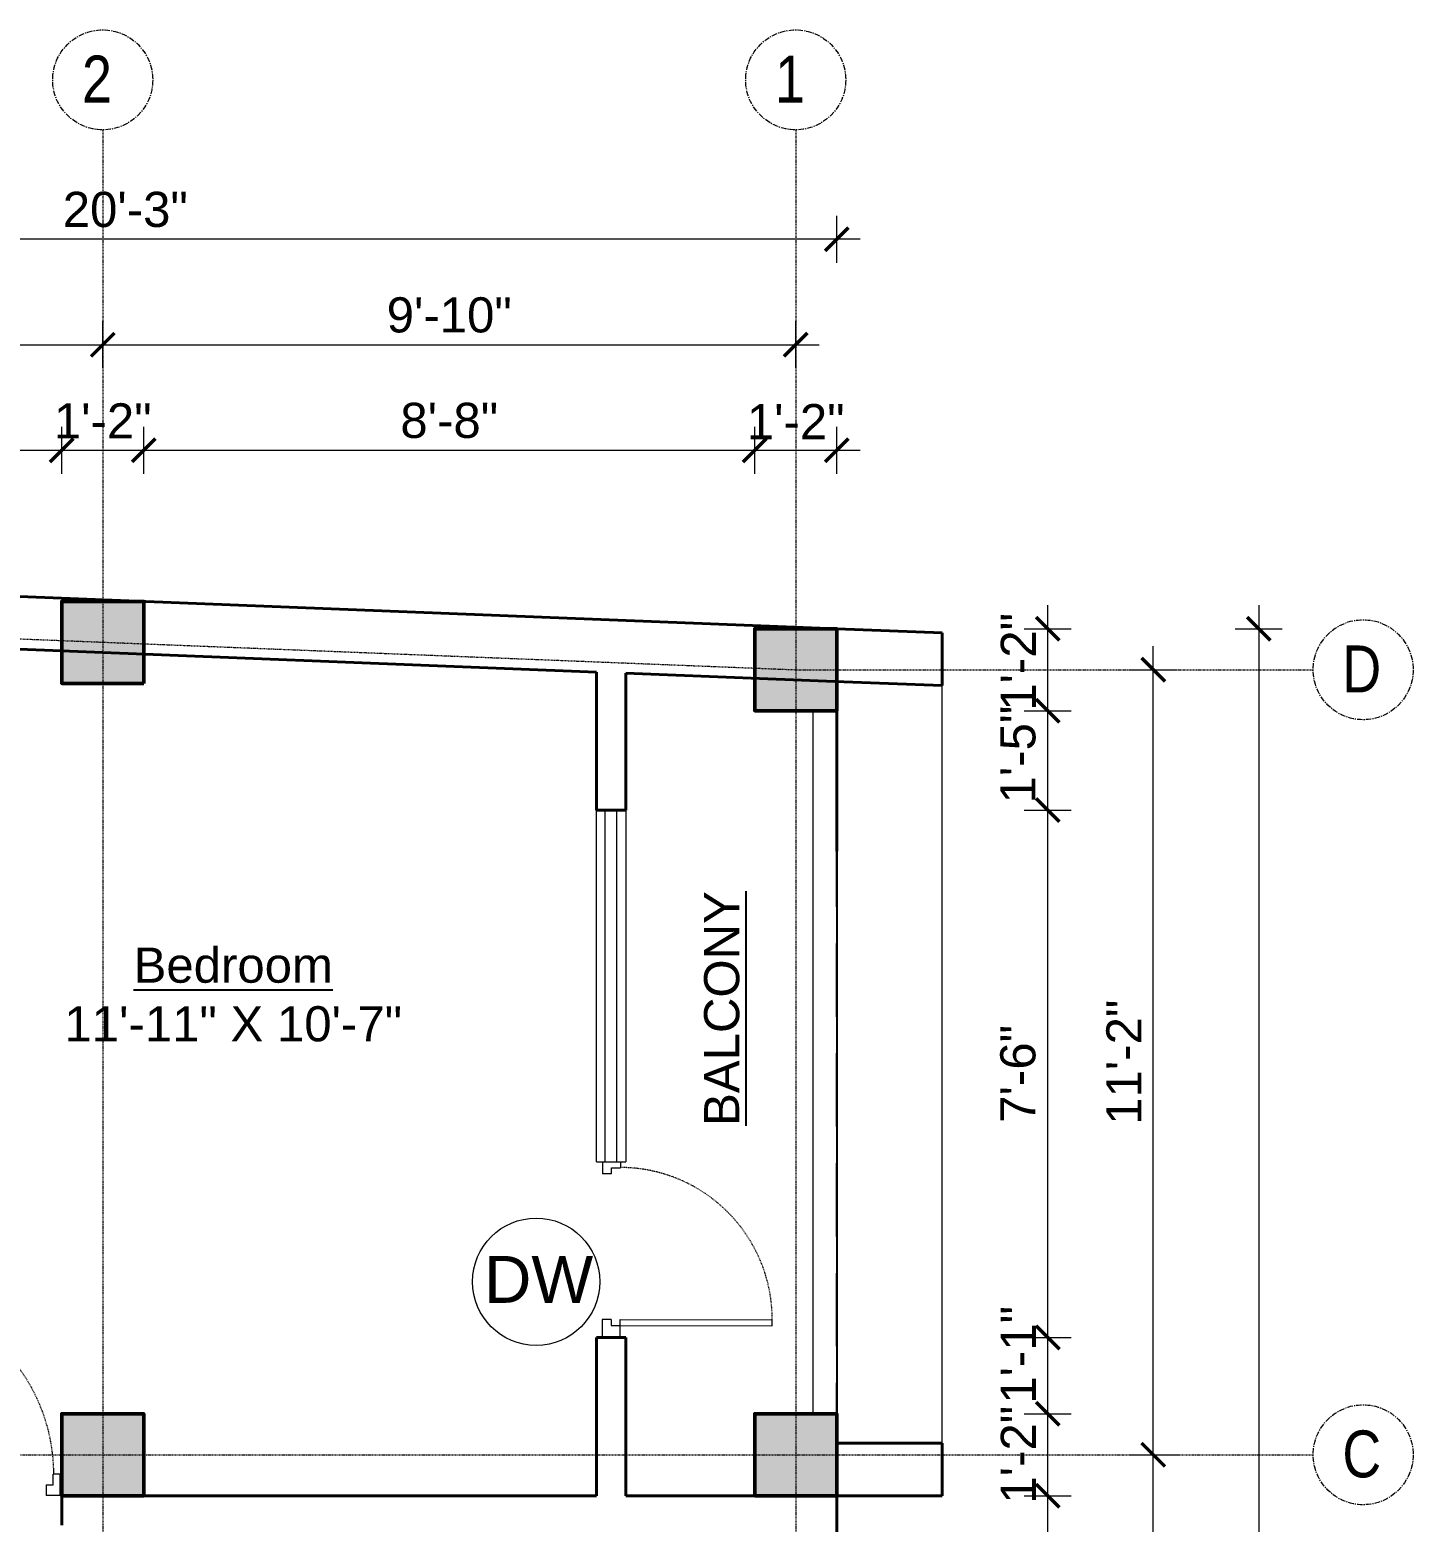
# Model space of a CAD drawing. Header units: inches. Extents: x 135267 to 147066, y -21506 to -19082.
# Drawn here: x 144658.7 to 144894.7, y -19546.9 to -19292.3 of the extents above; entities that cross this region are included whole.
import ezdxf

# ---------------------------------------------------------------- set-up
doc = ezdxf.new("R2010")
doc.units = ezdxf.units.IN
doc.header["$LTSCALE"] = 0.5
doc.header["$MEASUREMENT"] = 0
doc.header["$PDMODE"] = 66
doc.linetypes.add('CENTER', pattern=[2, 1.25, -0.25, 0.25, -0.25])
doc.linetypes.add('HIDDEN', pattern=[0.375, 0.25, -0.125])
for name, color, linetype, lineweight in [('Annotate-Lite.w', 177, 'Continuous', 9), ('Annotations-Bold.w', 177, 'Continuous', 13), ('C-COLUMN', 1, 'Continuous', 50), ('DIM', 4, 'Continuous', 5), ('DIM 1-100', 4, 'Continuous', 13), ('Door-Window.w', 4, 'Continuous', 15), ('PARAPET', 50, 'Continuous', 13), ('TEXT', 220, 'Continuous', 9), ('Toilet', 7, 'Continuous', 25), ('wall', 1, 'Continuous', 40)]:
    doc.layers.add(name, color=color, linetype=linetype, lineweight=lineweight)
doc.styles.add('ARAIL', font='ARIALN.TTF')
doc.styles.add('arial.', font='arial.ttf')
doc.styles.add('gaurav', font='arial.ttf')
doc.styles.get("Standard").update_dxf_attribs({"font": 'arial.ttf'})
doc.dimstyles.new('1 by 96', dxfattribs={"dimtxt": 6, "dimasz": 4, "dimexe": 4, "dimexo": 4, "dimgap": 2, "dimtad": 1, "dimdec": 0, "dimzin": 0, "dimdsep": 46, "dimlunit": 4, "dimtxsty": 'Standard', "dimblk": 'ARCHTICK', "dimcen": 0, "dimdle": 4, "dimadec": 0, "dimazin": 0, "dimtfac": 1, "dimtdec": 0, "dimtix": 1, "dimtofl": 0, "dimtmove": 1, "dimatfit": 3, "dimldrblk": 'ARCHTICK', "dimfxl": 4, "dimfxlon": 1, "dimtolj": 1, "dimtzin": 0, "dimlwd": -1, "dimlwe": -1, "dimarcsym": 0})

# ---------------------------------------------------------------- blocks, each defined once
blk = doc.blocks.new('3-0')
at = {"ltscale": 3}
for p, q in [((11063.05, 10097.68), (11065.97, 10099.9)), ((11065.97, 10099.9), (11066.71, 10098.92)), ((11063.05, 10097.68), (11064.53, 10095.73)), ((11065.99, 10096.84), (11064.53, 10095.73)), ((11065.25, 10097.81), (11066.71, 10098.92)), ((11065.99, 10096.84), (11065.25, 10097.81)), ((11085.5, 10074.13), (11110.32, 10092.96)), ((11086.24, 10073.15), (11111.05, 10091.97)), ((11111.05, 10091.97), (11110.32, 10092.96)), ((11086.24, 10073.15), (11085.5, 10074.13)), ((11084.04, 10073.02), (11082.57, 10071.91)), ((11082.57, 10071.91), (11084.79, 10068.98)), ((11084.04, 10073.02), (11084.78, 10072.04)), ((11084.78, 10072.04), (11086.24, 10073.15)), ((11084.79, 10068.98), (11087.72, 10071.2)), ((11087.72, 10071.2), (11086.24, 10073.15))]:
    blk.add_line(p, q, dxfattribs=at)
at = {"layer": 'Door-Window.w', "color": 9, "linetype": 'HIDDEN', "lineweight": 18}
blk.add_arc((11085.5, 10074.13), 31.16, 37.1906, 127.1465, dxfattribs=at)
blk = doc.blocks.new('_ArchTick')
at = {"color": 0, "linetype": 'ByBlock', "const_width": 0.15}
blk.add_lwpolyline([(-0.5, -0.5), (0.5, 0.5)], dxfattribs=at)
blk = doc.blocks.new('*D159')
at = {"layer": 'Defpoints', "color": 0, "transparency": 16777216}
for p in [(144664.15, -19363.99), (144567.56, -19385.33), (144664.15, -19389.77)]:
    blk.add_point(p, dxfattribs=at)
at = {"layer": 'DIM 1-100', "color": 0, "transparency": 16777216}
for p, q in [((144567.56, -19367.99), (144567.56, -19359.99)), ((144664.15, -19367.99), (144664.15, -19359.99)), ((144563.56, -19363.99), (144668.15, -19363.99))]:
    blk.add_line(p, q, dxfattribs=at)
at = {"layer": 'DIM 1-100', "color": 0, "transparency": 16777216, "xscale": 4, "yscale": 4, "zscale": 4, "rotation": 180}
blk.add_blockref('_ArchTick', (144567.56, -19363.99), dxfattribs=at)
at = {"layer": 'DIM 1-100', "color": 0, "transparency": 16777216, "xscale": 4, "yscale": 4, "zscale": 4}
blk.add_blockref('_ArchTick', (144664.15, -19363.99), dxfattribs=at)
at = {"layer": 'DIM 1-100', "color": 0, "transparency": 16777216, "insert": (144615.85, -19358.93), "char_height": 6, "attachment_point": 5}
blk.add_mtext('\\A1;8\'-1"', dxfattribs=at)
blk = doc.blocks.new('*D160')
at = {"layer": 'Defpoints', "color": 0, "transparency": 16777216}
for p in [(144678.15, -19363.99), (144664.15, -19389.77), (144678.15, -19389.77)]:
    blk.add_point(p, dxfattribs=at)
at = {"layer": 'DIM 1-100', "color": 0, "transparency": 16777216}
for p, q in [((144664.15, -19367.99), (144664.15, -19359.99)), ((144678.15, -19367.99), (144678.15, -19359.99)), ((144660.15, -19363.99), (144682.15, -19363.99))]:
    blk.add_line(p, q, dxfattribs=at)
at = {"layer": 'DIM 1-100', "color": 0, "transparency": 16777216, "xscale": 4, "yscale": 4, "zscale": 4, "rotation": 180}
blk.add_blockref('_ArchTick', (144664.15, -19363.99), dxfattribs=at)
at = {"layer": 'DIM 1-100', "color": 0, "transparency": 16777216, "xscale": 4, "yscale": 4, "zscale": 4}
blk.add_blockref('_ArchTick', (144678.15, -19363.99), dxfattribs=at)
at = {"layer": 'DIM 1-100', "color": 0, "transparency": 16777216, "insert": (144671.15, -19358.98), "char_height": 6, "attachment_point": 5}
blk.add_mtext('\\A1;1\'-2"', dxfattribs=at)
blk = doc.blocks.new('*D161')
at = {"layer": 'Defpoints', "color": 0, "transparency": 16777216}
for p in [(144782.38, -19363.99), (144678.15, -19389.77), (144782.38, -19394.44)]:
    blk.add_point(p, dxfattribs=at)
at = {"layer": 'DIM 1-100', "color": 0, "transparency": 16777216}
for p, q in [((144678.15, -19367.99), (144678.15, -19359.99)), ((144782.38, -19367.99), (144782.38, -19359.99)), ((144674.15, -19363.99), (144786.38, -19363.99))]:
    blk.add_line(p, q, dxfattribs=at)
at = {"layer": 'DIM 1-100', "color": 0, "transparency": 16777216, "xscale": 4, "yscale": 4, "zscale": 4, "rotation": 180}
blk.add_blockref('_ArchTick', (144678.15, -19363.99), dxfattribs=at)
at = {"layer": 'DIM 1-100', "color": 0, "transparency": 16777216, "xscale": 4, "yscale": 4, "zscale": 4}
blk.add_blockref('_ArchTick', (144782.38, -19363.99), dxfattribs=at)
at = {"layer": 'DIM 1-100', "color": 0, "transparency": 16777216, "insert": (144730.27, -19358.93), "char_height": 6, "attachment_point": 5}
blk.add_mtext('\\A1;8\'-8"', dxfattribs=at)
blk = doc.blocks.new('*D162')
at = {"layer": 'Defpoints', "color": 0, "transparency": 16777216}
for p in [(144796.38, -19363.99), (144782.38, -19394.44), (144796.38, -19394.44)]:
    blk.add_point(p, dxfattribs=at)
at = {"layer": 'DIM 1-100', "color": 0, "transparency": 16777216}
for p, q in [((144782.38, -19367.99), (144782.38, -19359.99)), ((144796.38, -19367.99), (144796.38, -19359.99)), ((144778.38, -19363.99), (144800.38, -19363.99))]:
    blk.add_line(p, q, dxfattribs=at)
at = {"layer": 'DIM 1-100', "color": 0, "transparency": 16777216, "xscale": 4, "yscale": 4, "zscale": 4, "rotation": 180}
blk.add_blockref('_ArchTick', (144782.38, -19363.99), dxfattribs=at)
at = {"layer": 'DIM 1-100', "color": 0, "transparency": 16777216, "xscale": 4, "yscale": 4, "zscale": 4}
blk.add_blockref('_ArchTick', (144796.38, -19363.99), dxfattribs=at)
at = {"layer": 'DIM 1-100', "color": 0, "transparency": 16777216, "insert": (144789.38, -19359.11), "char_height": 6, "attachment_point": 5}
blk.add_mtext('\\A1;1\'-2"', dxfattribs=at)
blk = doc.blocks.new('*D155')
at = {"layer": 'Defpoints', "color": 0, "transparency": 16777216}
for p in [(144671.15, -19345.99), (144560.56, -19385.33), (144671.15, -19389.5)]:
    blk.add_point(p, dxfattribs=at)
at = {"layer": 'DIM 1-100', "color": 0, "transparency": 16777216}
for p, q in [((144560.56, -19349.99), (144560.56, -19341.99)), ((144671.15, -19349.99), (144671.15, -19341.99)), ((144556.56, -19345.99), (144675.15, -19345.99))]:
    blk.add_line(p, q, dxfattribs=at)
at = {"layer": 'DIM 1-100', "color": 0, "transparency": 16777216, "xscale": 4, "yscale": 4, "zscale": 4, "rotation": 180}
blk.add_blockref('_ArchTick', (144560.56, -19345.99), dxfattribs=at)
at = {"layer": 'DIM 1-100', "color": 0, "transparency": 16777216, "xscale": 4, "yscale": 4, "zscale": 4}
blk.add_blockref('_ArchTick', (144671.15, -19345.99), dxfattribs=at)
at = {"layer": 'DIM 1-100', "color": 0, "transparency": 16777216, "insert": (144615.85, -19340.93), "char_height": 6, "attachment_point": 5}
blk.add_mtext('\\A1;9\'-3"', dxfattribs=at)
blk = doc.blocks.new('*D156')
at = {"layer": 'Defpoints', "color": 0, "transparency": 16777216}
for p in [(144789.38, -19345.99), (144671.15, -19389.5), (144789.38, -19394.16)]:
    blk.add_point(p, dxfattribs=at)
at = {"layer": 'DIM 1-100', "color": 0, "transparency": 16777216}
for p, q in [((144671.15, -19349.99), (144671.15, -19341.99)), ((144789.38, -19349.99), (144789.38, -19341.99)), ((144667.15, -19345.99), (144793.38, -19345.99))]:
    blk.add_line(p, q, dxfattribs=at)
at = {"layer": 'DIM 1-100', "color": 0, "transparency": 16777216, "xscale": 4, "yscale": 4, "zscale": 4, "rotation": 180}
blk.add_blockref('_ArchTick', (144671.15, -19345.99), dxfattribs=at)
at = {"layer": 'DIM 1-100', "color": 0, "transparency": 16777216, "xscale": 4, "yscale": 4, "zscale": 4}
blk.add_blockref('_ArchTick', (144789.38, -19345.99), dxfattribs=at)
at = {"layer": 'DIM 1-100', "color": 0, "transparency": 16777216, "insert": (144730.27, -19340.93), "char_height": 6, "attachment_point": 5}
blk.add_mtext('\\A1;9\'-10"', dxfattribs=at)
blk = doc.blocks.new('*D157')
at = {"layer": 'Defpoints', "color": 0, "transparency": 16777216}
for p in [(144553.62, -19327.99), (144553.62, -19384.86), (144796.38, -19394.44)]:
    blk.add_point(p, dxfattribs=at)
at = {"layer": 'DIM 1-100', "color": 0, "transparency": 16777216}
for p, q in [((144553.62, -19331.99), (144553.62, -19323.99)), ((144796.38, -19331.99), (144796.38, -19323.99)), ((144800.38, -19327.99), (144549.62, -19327.99))]:
    blk.add_line(p, q, dxfattribs=at)
at = {"layer": 'DIM 1-100', "color": 0, "transparency": 16777216, "xscale": 4, "yscale": 4, "zscale": 4, "rotation": 180}
blk.add_blockref('_ArchTick', (144553.62, -19327.99), dxfattribs=at)
at = {"layer": 'DIM 1-100', "color": 0, "transparency": 16777216, "xscale": 4, "yscale": 4, "zscale": 4}
blk.add_blockref('_ArchTick', (144796.38, -19327.99), dxfattribs=at)
at = {"layer": 'DIM 1-100', "color": 0, "transparency": 16777216, "insert": (144675, -19322.93), "char_height": 6, "attachment_point": 5}
blk.add_mtext('\\A1;20\'-3"', dxfattribs=at)
blk = doc.blocks.new('*D193')
at = {"layer": 'Defpoints', "color": 0, "transparency": 16777216}
for p in [(144796.38, -19542.39), (144832.38, -19542.39), (144796.38, -19591.89)]:
    blk.add_point(p, dxfattribs=at)
at = {"layer": 'DIM 1-100', "color": 0, "transparency": 16777216}
for p, q in [((144832.38, -19595.89), (144832.38, -19538.39)), ((144828.38, -19542.39), (144836.38, -19542.39)), ((144828.38, -19591.89), (144836.38, -19591.89))]:
    blk.add_line(p, q, dxfattribs=at)
at = {"layer": 'DIM 1-100', "color": 0, "transparency": 16777216, "xscale": 4, "yscale": 4, "zscale": 4}
for p, rotation in [((144832.38, -19542.39), 90), ((144832.38, -19591.89), 270)]:
    blk.add_blockref('_ArchTick', p, dxfattribs=dict(at, rotation=rotation))
at = {"layer": 'DIM 1-100', "color": 0, "transparency": 16777216, "insert": (144827.37, -19567.14), "char_height": 6, "attachment_point": 5, "rotation": 90}
blk.add_mtext('\\A1;4\'-2"', dxfattribs=at)
blk = doc.blocks.new('*D194')
at = {"layer": 'Defpoints', "color": 0, "transparency": 16777216}
for p in [(144796.38, -19528.39), (144832.38, -19528.39), (144796.38, -19542.39)]:
    blk.add_point(p, dxfattribs=at)
at = {"layer": 'DIM 1-100', "color": 0, "transparency": 16777216}
for p, q in [((144832.38, -19546.39), (144832.38, -19524.39)), ((144828.38, -19528.39), (144836.38, -19528.39)), ((144828.38, -19542.39), (144836.38, -19542.39))]:
    blk.add_line(p, q, dxfattribs=at)
at = {"layer": 'DIM 1-100', "color": 0, "transparency": 16777216, "xscale": 4, "yscale": 4, "zscale": 4}
for p, rotation in [((144832.38, -19528.39), 90), ((144832.38, -19542.39), 270)]:
    blk.add_blockref('_ArchTick', p, dxfattribs=dict(at, rotation=rotation))
at = {"layer": 'DIM 1-100', "color": 0, "transparency": 16777216, "insert": (144827.37, -19535.39), "char_height": 6, "attachment_point": 5, "rotation": 90}
blk.add_mtext('\\A1;1\'-2"', dxfattribs=at)
blk = doc.blocks.new('*D195')
at = {"layer": 'Defpoints', "color": 0, "transparency": 16777216}
for p in [(144760.38, -19515.39), (144832.38, -19515.39), (144796.38, -19528.39)]:
    blk.add_point(p, dxfattribs=at)
at = {"layer": 'DIM 1-100', "color": 0, "transparency": 16777216}
for p, q in [((144832.38, -19532.39), (144832.38, -19511.39)), ((144828.38, -19515.39), (144836.38, -19515.39)), ((144828.38, -19528.39), (144836.38, -19528.39))]:
    blk.add_line(p, q, dxfattribs=at)
at = {"layer": 'DIM 1-100', "color": 0, "transparency": 16777216, "xscale": 4, "yscale": 4, "zscale": 4}
for p, rotation in [((144832.38, -19515.39), 90), ((144832.38, -19528.39), 270)]:
    blk.add_blockref('_ArchTick', p, dxfattribs=dict(at, rotation=rotation))
at = {"layer": 'DIM 1-100', "color": 0, "transparency": 16777216, "insert": (144827.37, -19518.34), "char_height": 6, "attachment_point": 5, "rotation": 90}
blk.add_mtext('\\A1;1\'-1"', dxfattribs=at)
blk = doc.blocks.new('*D196')
at = {"layer": 'Defpoints', "color": 0, "transparency": 16777216}
for p in [(144760.38, -19425.39), (144832.38, -19425.39), (144760.38, -19515.39)]:
    blk.add_point(p, dxfattribs=at)
at = {"layer": 'DIM 1-100', "color": 0, "transparency": 16777216}
for p, q in [((144832.38, -19519.39), (144832.38, -19421.39)), ((144828.38, -19425.39), (144836.38, -19425.39)), ((144828.38, -19515.39), (144836.38, -19515.39))]:
    blk.add_line(p, q, dxfattribs=at)
at = {"layer": 'DIM 1-100', "color": 0, "transparency": 16777216, "xscale": 4, "yscale": 4, "zscale": 4}
for p, rotation in [((144832.38, -19425.39), 90), ((144832.38, -19515.39), 270)]:
    blk.add_blockref('_ArchTick', p, dxfattribs=dict(at, rotation=rotation))
at = {"layer": 'DIM 1-100', "color": 0, "transparency": 16777216, "insert": (144827.32, -19470.39), "char_height": 6, "attachment_point": 5, "rotation": 90}
blk.add_mtext('\\A1;7\'-6"', dxfattribs=at)
blk = doc.blocks.new('*D197')
at = {"layer": 'Defpoints', "color": 0, "transparency": 16777216}
for p in [(144796.38, -19408.44), (144832.38, -19408.44), (144760.38, -19425.39)]:
    blk.add_point(p, dxfattribs=at)
at = {"layer": 'DIM 1-100', "color": 0, "transparency": 16777216}
for p, q in [((144832.38, -19429.39), (144832.38, -19404.44)), ((144828.38, -19408.44), (144836.38, -19408.44)), ((144828.38, -19425.39), (144836.38, -19425.39))]:
    blk.add_line(p, q, dxfattribs=at)
at = {"layer": 'DIM 1-100', "color": 0, "transparency": 16777216, "xscale": 4, "yscale": 4, "zscale": 4}
for p, rotation in [((144832.38, -19408.44), 90), ((144832.38, -19425.39), 270)]:
    blk.add_blockref('_ArchTick', p, dxfattribs=dict(at, rotation=rotation))
at = {"layer": 'DIM 1-100', "color": 0, "transparency": 16777216, "insert": (144827.32, -19415.91), "char_height": 6, "attachment_point": 5, "rotation": 90}
blk.add_mtext('\\A1;1\'-5"', dxfattribs=at)
blk = doc.blocks.new('*D198')
at = {"layer": 'Defpoints', "color": 0, "transparency": 16777216}
for p in [(144796.38, -19394.44), (144832.38, -19394.44), (144796.38, -19408.44)]:
    blk.add_point(p, dxfattribs=at)
at = {"layer": 'DIM 1-100', "color": 0, "transparency": 16777216}
for p, q in [((144832.38, -19412.44), (144832.38, -19390.44)), ((144828.38, -19394.44), (144836.38, -19394.44)), ((144828.38, -19408.44), (144836.38, -19408.44))]:
    blk.add_line(p, q, dxfattribs=at)
at = {"layer": 'DIM 1-100', "color": 0, "transparency": 16777216, "xscale": 4, "yscale": 4, "zscale": 4}
for p, rotation in [((144832.38, -19394.44), 90), ((144832.38, -19408.44), 270)]:
    blk.add_blockref('_ArchTick', p, dxfattribs=dict(at, rotation=rotation))
at = {"layer": 'DIM 1-100', "color": 0, "transparency": 16777216, "insert": (144827.37, -19400.09), "char_height": 6, "attachment_point": 5, "rotation": 90}
blk.add_mtext('\\A1;1\'-2"', dxfattribs=at)
blk = doc.blocks.new('*D201')
at = {"layer": 'Defpoints', "color": 0, "transparency": 16777216}
for p in [(144796.38, -19535.39), (144850.38, -19535.39), (144796.38, -19652.89)]:
    blk.add_point(p, dxfattribs=at)
at = {"layer": 'DIM 1-100', "color": 0, "transparency": 16777216}
for p, q in [((144850.38, -19656.89), (144850.38, -19531.39)), ((144846.38, -19535.39), (144854.38, -19535.39)), ((144846.38, -19652.89), (144854.38, -19652.89))]:
    blk.add_line(p, q, dxfattribs=at)
at = {"layer": 'DIM 1-100', "color": 0, "transparency": 16777216, "xscale": 4, "yscale": 4, "zscale": 4}
for p, rotation in [((144850.38, -19535.39), 90), ((144850.38, -19652.89), 270)]:
    blk.add_blockref('_ArchTick', p, dxfattribs=dict(at, rotation=rotation))
at = {"layer": 'DIM 1-100', "color": 0, "transparency": 16777216, "insert": (144845.32, -19594.14), "char_height": 6, "attachment_point": 5, "rotation": 90}
blk.add_mtext('\\A1;9\'-10"', dxfattribs=at)
blk = doc.blocks.new('*D202')
at = {"layer": 'Defpoints', "color": 0, "transparency": 16777216}
for p in [(144796.38, -19401.44), (144850.38, -19401.44), (144796.38, -19535.39)]:
    blk.add_point(p, dxfattribs=at)
at = {"layer": 'DIM 1-100', "color": 0, "transparency": 16777216}
for p, q in [((144850.38, -19539.39), (144850.38, -19397.44)), ((144846.38, -19401.44), (144854.38, -19401.44)), ((144846.38, -19535.39), (144854.38, -19535.39))]:
    blk.add_line(p, q, dxfattribs=at)
at = {"layer": 'DIM 1-100', "color": 0, "transparency": 16777216, "xscale": 4, "yscale": 4, "zscale": 4}
for p, rotation in [((144850.38, -19401.44), 90), ((144850.38, -19535.39), 270)]:
    blk.add_blockref('_ArchTick', p, dxfattribs=dict(at, rotation=rotation))
at = {"layer": 'DIM 1-100', "color": 0, "transparency": 16777216, "insert": (144845.37, -19468.41), "char_height": 6, "attachment_point": 5, "rotation": 90}
blk.add_mtext('\\A1;11\'-2"', dxfattribs=at)
blk = doc.blocks.new('*D203')
at = {"layer": 'Defpoints', "color": 0, "transparency": 16777216}
for p in [(144796.38, -19394.44), (144796.38, -19786.54), (144868.38, -19786.54)]:
    blk.add_point(p, dxfattribs=at)
at = {"layer": 'DIM 1-100', "color": 0, "transparency": 16777216}
for p, q in [((144868.38, -19390.44), (144868.38, -19790.54)), ((144864.38, -19394.44), (144872.38, -19394.44)), ((144864.38, -19786.54), (144872.38, -19786.54))]:
    blk.add_line(p, q, dxfattribs=at)
at = {"layer": 'DIM 1-100', "color": 0, "transparency": 16777216, "xscale": 4, "yscale": 4, "zscale": 4}
for p, rotation in [((144868.38, -19394.44), 90), ((144868.38, -19786.54), 270)]:
    blk.add_blockref('_ArchTick', p, dxfattribs=dict(at, rotation=rotation))
at = {"layer": 'DIM 1-100', "color": 0, "transparency": 16777216, "insert": (144863.32, -19590.49), "char_height": 6, "attachment_point": 5, "rotation": 90}
blk.add_mtext('\\A1;32\'-8"', dxfattribs=at)

msp = doc.modelspace()

# ---------------------------------------------------------------- hatches: boundary and pattern name
at = {"layer": 'C-COLUMN'}
h = msp.add_hatch(color=256, dxfattribs=at)
h.dxf.hatch_style = 1
h.paths.add_polyline_path([(144664.15, -19389.77), (144664.15, -19403.77), (144678.15, -19403.77), (144678.15, -19389.77)])
h = msp.add_hatch(color=256, dxfattribs=at)
h.dxf.hatch_style = 1
h.paths.add_polyline_path([(144782.38, -19394.44), (144782.38, -19408.44), (144796.38, -19408.44), (144796.38, -19394.44)])
h = msp.add_hatch(color=256, dxfattribs=at)
h.dxf.hatch_style = 1
h.paths.add_polyline_path([(144664.15, -19528.39), (144664.15, -19542.39), (144678.15, -19542.39), (144678.15, -19528.39)])
h = msp.add_hatch(color=256, dxfattribs=at)
h.dxf.hatch_style = 1
h.paths.add_polyline_path([(144782.38, -19528.39), (144782.38, -19542.39), (144796.38, -19542.39), (144796.38, -19528.39)])

# ---------------------------------------------------------------- linework, layer by layer
at = {"layer": 'Annotate-Lite.w', "ltscale": 0.005}
msp.add_circle((144745.1, -19505.87), 10.86, dxfattribs=at)
at = {"layer": 'Annotations-Bold.w', "linetype": 'CENTER', "ltscale": 0.3}
for p, q in [((144671.15, -19309.32), (144671.15, -19869.54)), ((144789.38, -19309.32), (144789.38, -19869.54)), ((144430.9, -19535.39), (144877.65, -19535.39))]:
    msp.add_line(p, q, dxfattribs=at)
msp.add_lwpolyline([(144430.9, -19392.33), (144560.56, -19392.33), (144789.38, -19401.44), (144877.65, -19401.44)], dxfattribs=at)
at = {"layer": 'Annotations-Bold.w', "linetype": 'CENTER', "ltscale": 1.5}
for centre in [(144671.15, -19300.79), (144789.38, -19300.79), (144886.19, -19401.44), (144886.19, -19535.39)]:
    msp.add_circle(centre, 8.53, dxfattribs=at)
at = {"layer": 'C-COLUMN'}
for points in [[(144678.15, -19403.77), (144678.15, -19389.77), (144664.15, -19389.77), (144664.15, -19403.77)], [(144796.38, -19408.44), (144796.38, -19394.44), (144782.38, -19394.44), (144782.38, -19408.44)], [(144678.15, -19542.39), (144678.15, -19528.39), (144664.15, -19528.39), (144664.15, -19542.39)], [(144796.38, -19542.39), (144796.38, -19528.39), (144782.38, -19528.39), (144782.38, -19542.39)]]:
    msp.add_lwpolyline(points, close=True, dxfattribs=at)
at = {"layer": 'Defpoints'}
msp.add_lwpolyline([(144553.62, -19384.86), (144796.38, -19394.44), (144796.38, -19786.54), (144492.99, -19786.43), (144553.62, -19384.86)], dxfattribs=at)
at = {"layer": 'DIM'}
for p, q in [((144755.38, -19485.39), (144755.38, -19425.39)), ((144756.88, -19485.39), (144756.88, -19425.39)), ((144758.88, -19485.39), (144758.88, -19425.39)), ((144760.38, -19425.39), (144760.38, -19485.39)), ((144755.38, -19485.39), (144760.38, -19485.39))]:
    msp.add_line(p, q, dxfattribs=at)
at = {"layer": 'PARAPET', "ltscale": 100}
for p, q in [((144796.38, -19528.39), (144796.38, -19394.44)), ((144796.38, -19394.44), (144814.38, -19395.15)), ((144814.38, -19533.39), (144814.38, -19404.15)), ((144792.38, -19528.39), (144792.38, -19408.44))]:
    msp.add_line(p, q, dxfattribs=at)
at = {"layer": 'Toilet'}
msp.add_line((144796.38, -19394.44), (144553.62, -19384.86), dxfattribs=at)
at = {"layer": 'Toilet', "linetype": 'HIDDEN', "ltscale": 100}
msp.add_line((144796.38, -19591.89), (144796.38, -19394.44), dxfattribs=at)
at = {"layer": 'wall'}
for p, q in [((144796.38, -19394.44), (144553.62, -19384.86)), ((144755.38, -19401.83), (144553.26, -19393.85)), ((144796.38, -19432.41), (144796.38, -19394.44)), ((144796.38, -19394.44), (144814.38, -19395.15)), ((144814.38, -19404.15), (144814.38, -19395.15)), ((144755.38, -19425.39), (144755.38, -19401.83)), ((144796.03, -19403.43), (144760.38, -19402.02)), ((144760.38, -19425.39), (144760.38, -19402.02)), ((144796.03, -19403.43), (144814.38, -19404.15)), ((144760.38, -19425.39), (144755.38, -19425.39)), ((144755.38, -19515.39), (144755.38, -19542.39)), ((144755.38, -19515.39), (144760.38, -19515.39)), ((144755.38, -19515.39), (144760.38, -19515.39)), ((144760.38, -19515.39), (144760.38, -19542.39)), ((144796.38, -19533.39), (144814.38, -19533.39)), ((144814.38, -19542.39), (144814.38, -19533.39)), ((144664.15, -19542.39), (144664.15, -19547.39)), ((144755.38, -19542.39), (144669.15, -19542.39)), ((144787.38, -19542.39), (144760.38, -19542.39)), ((144796.38, -19591.89), (144796.38, -19542.39)), ((144796.38, -19542.39), (144814.38, -19542.39))]:
    msp.add_line(p, q, dxfattribs=at)

# ---------------------------------------------------------------- block references
at = {"layer": 'Door-Window.w', "linetype": 'ByBlock'}
for p, xscale, yscale, zscale, rotation in [((132326.79, -20599.3), 0.8331589850765497, 0.8331589850765497, 0.8331589850765497, 322.7330628613127), ((143316.72, -34353.84), -0.9929335375360637, 0.9929335375360642, 0.9929335375360642, 307.1908588396141)]:
    msp.add_blockref('3-0', p, dxfattribs=dict(at, xscale=xscale, yscale=yscale, zscale=zscale, rotation=rotation))

# ---------------------------------------------------------------- texts
at = {"layer": 'Annotate-Lite.w', "ltscale": 0.005, "insert": (144736.21, -19501.47), "char_height": 8, "attachment_point": 1, "style": 'gaurav'}
msp.add_mtext_dynamic_manual_height_columns('DW', width=8, gutter_width=100, heights=[0], dxfattribs=at)
at = {"layer": 'Annotations-Bold.w', "linetype": 'CENTER', "ltscale": 1.5, "char_height": 8, "attachment_point": 1, "style": 'ARAIL'}
for s, insert in [('2', (144667.62, -19296.65)), ('1', (144785.85, -19296.65)), ('D', (144882.65, -19397.3)), ('C', (144882.65, -19531.25))]:
    msp.add_mtext_dynamic_manual_height_columns(s, width=6.5393, gutter_width=100, heights=[0], dxfattribs=dict(at, insert=insert))
at = {"layer": 'TEXT', "lineweight": -2, "insert": (144776.79, -19459.25), "char_height": 6, "width": 127.5059, "attachment_point": 5, "rotation": 90, "style": 'arial.'}
msp.add_mtext('{\\LBALCONY}', dxfattribs=at)
at = {"layer": 'TEXT', "lineweight": -2, "insert": (144693.42, -19456.89), "char_height": 6, "width": 127.5059, "attachment_point": 5, "style": 'arial.'}
msp.add_mtext('{\\LBedroom\\P}11\'-11" X 10\'-7"', dxfattribs=at)

# ---------------------------------------------------------------- dimensions: what is measured, and where the dimension line sits
at = {"layer": 'DIM 1-100'}
for base, p1, p2, angle, picture, middle in [((144553.62, -19327.99), (144796.38, -19394.44), (144553.62, -19384.86), 180, '*D157', (144675, -19322.93)), ((144671.15, -19345.99), (144560.56, -19385.33), (144671.15, -19389.5), 180, '*D155', (144615.85, -19340.93)), ((144789.38, -19345.99), (144671.15, -19389.5), (144789.38, -19394.16), 180, '*D156', (144730.27, -19340.93)), ((144664.15, -19363.99), (144567.56, -19385.33), (144664.15, -19389.77), 180, '*D159', (144615.85, -19358.93)), ((144782.38, -19363.99), (144678.15, -19389.77), (144782.38, -19394.44), 180, '*D161', (144730.27, -19358.93)), ((144868.38, -19786.54), (144796.38, -19394.44), (144796.38, -19786.54), 90, '*D203', (144863.32, -19590.49)), ((144850.38, -19401.44), (144796.38, -19535.39), (144796.38, -19401.44), 90, '*D202', (144845.37, -19468.41)), ((144832.38, -19425.39), (144760.38, -19515.39), (144760.38, -19425.39), 90, '*D196', (144827.32, -19470.39)), ((144850.38253071, -19535.39210025), (144796.38253071, -19652.89210025), (144796.38253071, -19535.39210025), 90, '*D201', (144845.31909278, -19594.14210025)), ((144832.38253071, -19542.39210025), (144796.38253071, -19591.89210025), (144796.38253071, -19542.39210025), 90, '*D193', (144827.3702524, -19567.14210025))]:
    dim = msp.add_linear_dim(base=base, p1=p1, p2=p2, angle=angle, dimstyle='1 by 96', dxfattribs=at)
    dim.commit()
    dim.dimension.update_dxf_attribs({"geometry": picture, "text_midpoint": middle})
for base, p1, p2, angle, picture, middle in [((144678.15, -19363.99), (144664.15, -19389.77), (144678.15, -19389.77), 180, '*D160', (144671.15, -19363.99)), ((144796.38, -19363.99), (144782.38, -19394.44), (144796.38, -19394.44), 180, '*D162', (144789.38, -19364.12)), ((144832.38, -19394.44), (144796.38, -19408.44), (144796.38, -19394.44), 90, '*D198', (144832.38, -19400.09)), ((144832.38, -19408.44), (144760.38, -19425.39), (144796.38, -19408.44), 90, '*D197', (144832.38, -19415.91)), ((144832.38, -19515.39), (144796.38, -19528.39), (144760.38, -19515.39), 90, '*D195', (144832.38, -19518.34)), ((144832.38, -19528.39), (144796.38, -19542.39), (144796.38, -19528.39), 90, '*D194', (144832.38, -19535.39))]:
    dim = msp.add_linear_dim(base=base, p1=p1, p2=p2, angle=angle, dimstyle='1 by 96', dxfattribs=at)
    dim.commit()
    dim.dimension.update_dxf_attribs({"geometry": picture, "text_midpoint": middle, "dimtype": 160})

doc.saveas('drawing.dxf')
